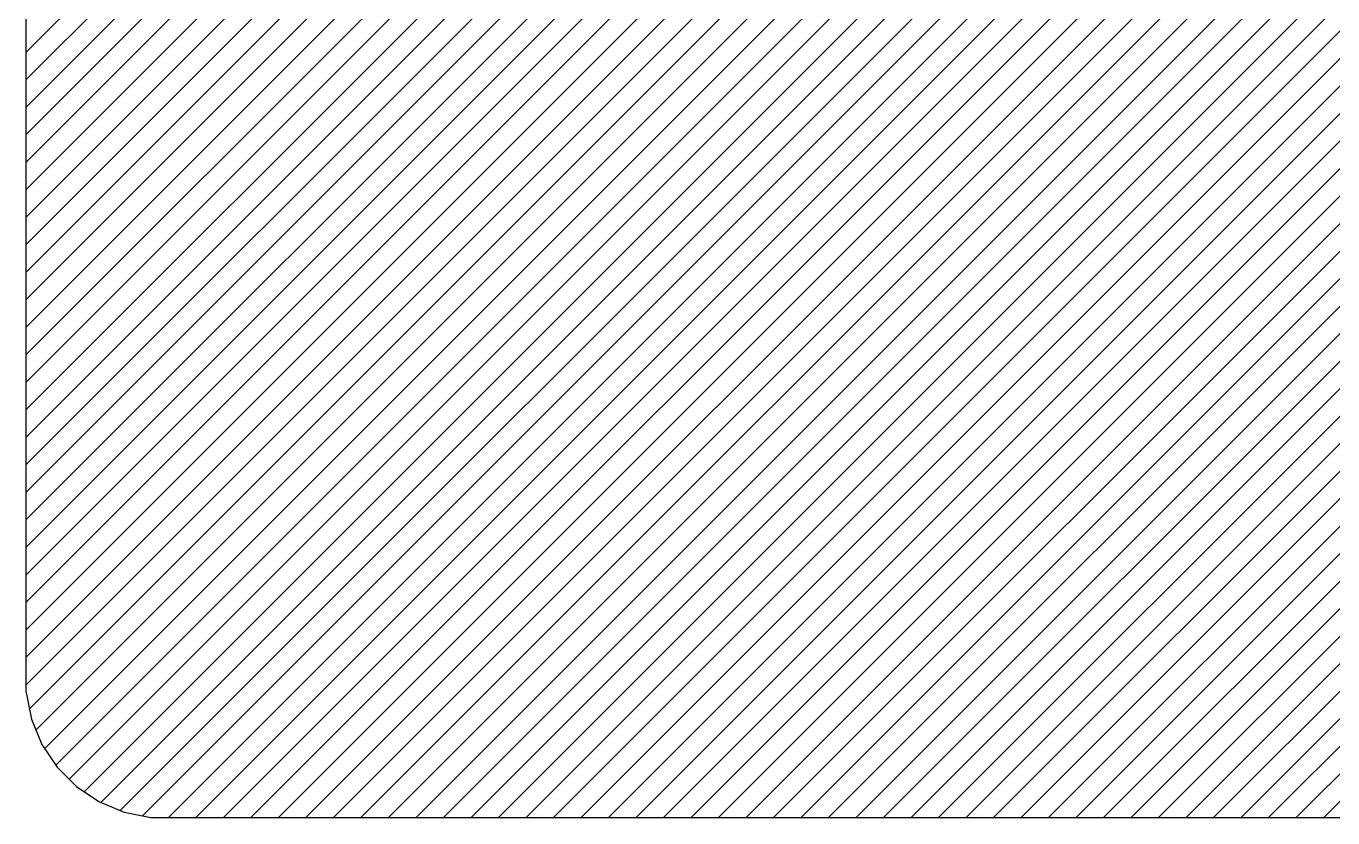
# Model space of a CAD drawing. Header units: millimetres. Extents: x -1.9 to 9.1, y -3.1 to 5.4.
# Drawn here: x 6.239 to 7.664, y -1.42 to -0.557 of the extents above; entities that cross this region are included whole.
import ezdxf

# ---------------------------------------------------------------- set-up
doc = ezdxf.new("R2010")
doc.units = ezdxf.units.MM
doc.header["$MEASUREMENT"] = 0
doc.layers.add('Mechanical28', color=56, linetype='Continuous')

msp = doc.modelspace()

# ---------------------------------------------------------------- linework, layer by layer
at = {"layer": 'Mechanical28'}
for p, q in [((6.2386, -1.2748), (7.9635, 0.4501)), ((6.2386, -1.2448), (7.9335, 0.4501)), ((6.2386, -1.2148), (7.9035, 0.4501)), ((6.2386, -1.1848), (7.8735, 0.4501)), ((6.2386, -1.1548), (7.8435, 0.4501)), ((6.2386, -1.1248), (7.8135, 0.4501)), ((6.2386, -1.0948), (7.7835, 0.4501)), ((6.2386, -1.0648), (7.7535, 0.4501)), ((6.2386, -1.0348), (7.7235, 0.4501)), ((6.2386, -1.0048), (7.6935, 0.4501)), ((6.2386, -0.9748), (7.6635, 0.4501)), ((6.2386, -0.9448), (7.6335, 0.4501)), ((6.2386, -0.9148), (7.6035, 0.4501)), ((6.2386, -0.8848), (7.5735, 0.4501)), ((6.2386, -0.8548), (7.5435, 0.4501)), ((6.2386, -0.8248), (7.5135, 0.4501)), ((6.2386, -0.7948), (7.4835, 0.4501)), ((6.2386, -0.7648), (7.4535, 0.4501)), ((6.2386, -0.7348), (7.4235, 0.4501)), ((6.2386, -0.7048), (7.3935, 0.4501)), ((6.2386, -0.6748), (7.3635, 0.4501)), ((6.2386, -0.6448), (7.3335, 0.4501)), ((6.2386, -0.6148), (7.3035, 0.4501)), ((6.2386, -0.5848), (7.2735, 0.4501)), ((6.2386, -1.2684), (6.2386, 0.4495)), ((6.2421, -1.3014), (7.9935, 0.4501)), ((6.2491, -1.3244), (8.0235, 0.4501)), ((6.2586, -1.3449), (8.0535, 0.4501)), ((6.2706, -1.3629), (8.0835, 0.4501)), ((6.2852, -1.3783), (8.1135, 0.4501)), ((6.3015, -1.3919), (8.1435, 0.4501)), ((6.3197, -1.4037), (8.1735, 0.4501)), ((6.341, -1.4125), (8.2035, 0.4501)), ((6.3651, -1.4183), (8.2335, 0.4501)), ((6.3935, -1.42), (8.2635, 0.4501)), ((6.4235, -1.42), (8.2935, 0.4501)), ((6.4535, -1.42), (8.3235, 0.4501)), ((6.4835, -1.42), (8.3535, 0.4501)), ((6.5135, -1.42), (8.3835, 0.4501)), ((6.5435, -1.42), (8.4135, 0.4501)), ((6.5735, -1.42), (8.4435, 0.4501)), ((6.6035, -1.42), (8.4735, 0.4501)), ((6.6335, -1.42), (8.5035, 0.4501)), ((6.6635, -1.42), (8.5335, 0.4501)), ((6.6935, -1.42), (8.5635, 0.4501)), ((6.7235, -1.42), (8.5935, 0.4501)), ((6.7535, -1.42), (8.6235, 0.4501)), ((6.7835, -1.42), (8.6535, 0.4501)), ((6.8135, -1.42), (8.674, 0.4405)), ((6.8435, -1.42), (8.674, 0.4105)), ((6.8735, -1.42), (8.674, 0.3805)), ((6.9035, -1.42), (8.674, 0.3505)), ((6.9335, -1.42), (8.674, 0.3205)), ((6.9635, -1.42), (8.674, 0.2905)), ((6.9935, -1.42), (8.674, 0.2605)), ((7.0235, -1.42), (8.674, 0.2305)), ((7.0535, -1.42), (8.674, 0.2005)), ((7.0835, -1.42), (8.674, 0.1705)), ((7.1135, -1.42), (8.674, 0.1405)), ((7.1435, -1.42), (8.674, 0.1105)), ((7.1735, -1.42), (8.674, 0.0805)), ((7.2035, -1.42), (8.674, 0.0505)), ((7.2335, -1.42), (8.674, 0.0205)), ((7.2635, -1.42), (8.674, -0.0095)), ((7.2935, -1.42), (8.674, -0.0395)), ((7.3235, -1.42), (8.674, -0.0695)), ((7.3535, -1.42), (8.674, -0.0995)), ((7.3835, -1.42), (8.674, -0.1295)), ((7.4135, -1.42), (8.674, -0.1595)), ((7.4435, -1.42), (8.674, -0.1895)), ((7.4735, -1.42), (8.674, -0.2195)), ((7.5035, -1.42), (8.674, -0.2495)), ((7.5335, -1.42), (8.674, -0.2795)), ((7.5635, -1.42), (8.674, -0.3095)), ((7.5935, -1.42), (8.674, -0.3395)), ((7.6235, -1.42), (8.674, -0.3695)), ((7.6535, -1.42), (8.674, -0.3995)), ((6.2386, -1.2833), (6.2386, -1.2684)), ((6.2386, -1.2833), (6.2444, -1.3125)), ((6.2444, -1.3125), (6.2558, -1.34)), ((6.2558, -1.34), (6.2723, -1.3647)), ((6.2723, -1.3647), (6.2934, -1.3857)), ((6.2934, -1.3857), (6.3181, -1.4023)), ((6.3181, -1.4023), (6.3456, -1.4137)), ((6.3456, -1.4137), (6.3748, -1.4195)), ((6.3748, -1.4195), (6.3897, -1.4195)), ((6.3897, -1.4195), (8.523, -1.4195))]:
    msp.add_line(p, q, dxfattribs=at)

doc.saveas('drawing.dxf')
